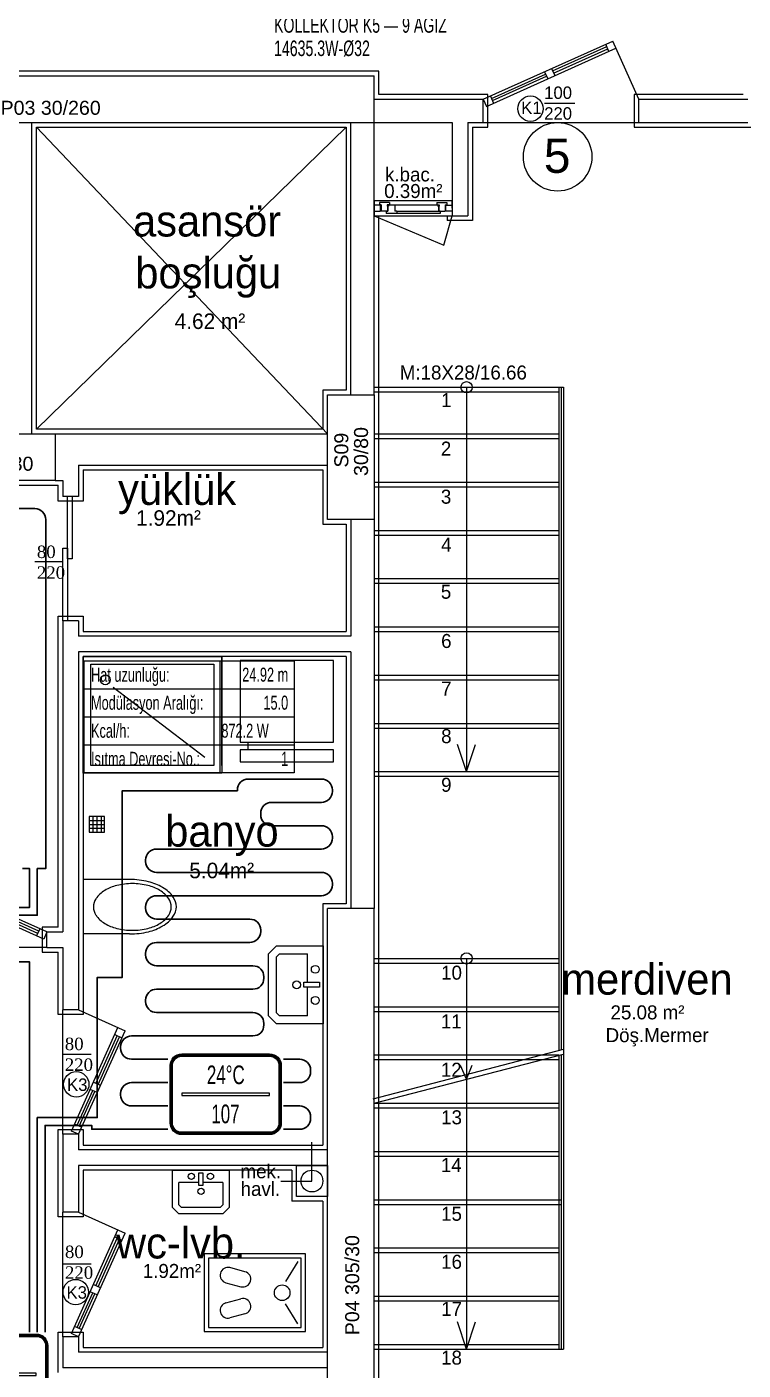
# Model space of a CAD drawing. Header units: centimetres. Extents: x 252602 to 265542, y -444050 to -441150.
# Drawn here: x 255256 to 255716, y -442857 to -441994 of the extents above; entities that cross this region are included whole.
import ezdxf
from ezdxf.enums import TextEntityAlignment as Align

# ---------------------------------------------------------------- set-up
doc = ezdxf.new("R2010")
doc.units = ezdxf.units.CM
for name, color, linetype in [('ROTAS-ISITMA-CAP', 41, 'Continuous'), ('ROTAS-ISITMA-ETIKET', 2, 'Continuous'), ('ROTAS-ISITMA-MAHAL-ETIKET', 2, 'Continuous'), ('ROTAS-MIMARI', 8, 'Continuous'), ('ROTAS-MIMARI-YAZI', 8, 'Continuous')]:
    doc.layers.add(name, color=color, linetype=linetype)
doc.layers.add('ROTAS-ISITMA-PEX', color=1, linetype='Continuous', lineweight=30)
doc.styles.add('arial_1_18', font='arial.ttf', dxfattribs={"height": 0.2})
doc.styles.add('ROTAS-YAZI', font='arial.ttf')

# ---------------------------------------------------------------- blocks, each defined once
blk = doc.blocks.new('ROTAS-YI-MAHAL')
at = {"color": 2, "extrusion": (0, 0, -1)}
for points in [[(35.71, -18.44), (35.71, 18.44, 0.414214), (28.21, 25.94), (-28.21, 25.94, 0.414214), (-35.71, 18.44), (-35.71, -18.44, 0.414214), (-28.21, -25.94), (28.21, -25.94, 0.414214)], [(34.21, -18.44), (34.21, 18.44, 0.414214), (28.21, 24.44), (-28.21, 24.44, 0.414214), (-34.21, 18.44), (-34.21, -18.44, 0.414214), (-28.21, -24.44), (28.21, -24.44, 0.414214)]]:
    blk.add_lwpolyline(points, format="xyb", close=True, dxfattribs=at)
at = {"color": 4, "extrusion": (0, 0, -1)}
for points in [[(35.21, -18.44), (35.21, 18.44, 0.414214), (28.21, 25.44), (-28.21, 25.44, 0.414214), (-35.21, 18.44), (-35.21, -18.44, 0.414214), (-28.21, -25.44), (28.21, -25.44, 0.414214)], [(34.71, -18.44), (34.71, 18.44, 0.414214), (28.21, 24.94), (-28.21, 24.94, 0.414214), (-34.71, 18.44), (-34.71, -18.44, 0.414214), (-28.21, -24.94), (28.21, -24.94, 0.414214)]]:
    blk.add_lwpolyline(points, format="xyb", close=True, dxfattribs=at)
at = {"color": 2, "extrusion": (0, 0, -1)}
blk.add_lwpolyline([(28.21, -0.75), (-28.21, -0.75), (-28.21, 0.75), (28.21, 0.75)], close=True, dxfattribs=at)
at = {"color": 4, "style": 'ROTAS-YAZI', "width": 0.65}
blk.add_attdef('DERECE', (-12.12, 6.47), '', height=12, dxfattribs=at)
at = {"color": 2, "style": 'ROTAS-YAZI', "width": 0.65, "flags": 1}
for tag in ['ALAN', 'MAHAL']:
    blk.add_attdef(tag, (0, 0), '', height=5, dxfattribs=at)
at = {"color": 1, "style": 'ROTAS-YAZI', "width": 0.65}
blk.add_attdef('NO', (-9.26, -18.64), '', height=12, dxfattribs=at)
blk = doc.blocks.new('ROTAS-YI-ETIKET')
at = {"color": 2}
for p, q in [((96.87, 0), (96.87, -80)), ((0, -20), (150, -20)), ((0, -40), (150, -40)), ((0, -60), (150, -60))]:
    blk.add_line(p, q, dxfattribs=at)
at = {"color": 2, "extrusion": (0, 0, -1)}
blk.add_lwpolyline([(-150, 0), (-150, -80), (0, -80), (0, 0)], close=True, dxfattribs=at)
at = {"color": 2, "style": 'ROTAS-YAZI', "width": 0.65}
for s, p in [('Hat uzunluğu:', (5, -10)), ('Modülasyon Aralığı:', (5, -30)), ('Kcal/h:', (5, -50)), ('Isıtma Devresi-No.:', (5, -70))]:
    blk.add_text(s, height=10, dxfattribs=at).set_placement(p, align=Align.MIDDLE_LEFT)
at = {"color": 2, "style": 'ROTAS-YAZI', "width": 0.65, "flags": 1}
for tag in ['ALAN', 'NO', 'DERECE', 'BORU', 'MAHAL']:
    blk.add_attdef(tag, (0, 0), '', height=5, dxfattribs=at)
at = {"color": 2, "style": 'ROTAS-YAZI', "width": 0.65}
for tag, p in [('UZ', (145.7, -14.93)), ('AR', (145.7, -34.94)), ('NO1', (145.7, -75.02))]:
    blk.add_attdef(tag, text='', height=10, dxfattribs=at).set_placement(p, align=Align.RIGHT)
blk.add_attdef('YER', (98.01, -54.93), '', height=10, dxfattribs=at)

msp = doc.modelspace()

# ---------------------------------------------------------------- linework, layer by layer
at = {"layer": 'ROTAS-ISITMA-PEX'}
for points in [[(255203, -442565), (255263, -442565), (255263, -442535), (255268.45, -442535), (255268.45, -442528.75), (255268.45, -442310.75, 0.414214), (255261.45, -442303.75), (254836.5, -442303.75, 0.414214)], [(255263, -442890), (255263, -442695), (255301.5, -442695), (255301.5, -442687.5), (255301.5, -442605), (255317.55, -442605), (255317.55, -442485), (255391.5, -442485), (255391.5, -442484.5, -0.414214), (255398.5, -442477.5), (255445.5, -442477.5, -0.414214), (255452.5, -442484.5), (255452.5, -442485.5, -0.414214), (255445.5, -442492.5), (255413.5, -442492.5, 0.414214), (255406.5, -442499.5), (255406.5, -442500.5, 0.414214), (255413.5, -442507.5), (255445.5, -442507.5, -0.414214), (255452.5, -442514.5), (255452.5, -442515.5, -0.414214), (255445.5, -442522.5), (255339.55, -442522.5, 0.414214), (255332.55, -442529.5), (255332.55, -442530.5, 0.414214), (255339.55, -442537.5), (255445.5, -442537.5, -0.414214), (255452.5, -442544.5), (255452.5, -442545.5, -0.414214), (255445.5, -442552.5), (255339.55, -442552.5, 0.414214), (255332.55, -442559.5), (255332.55, -442560.5, 0.414214), (255339.55, -442567.5), (255399.5, -442567.5, -0.414214), (255406.5, -442574.5), (255406.5, -442575.5, -0.414214), (255399.5, -442582.5), (255339.55, -442582.5, 0.414214), (255332.55, -442589.5), (255332.55, -442590.5, 0.414214), (255339.55, -442597.5), (255401.5, -442597.5, -0.414214), (255408.5, -442604.5), (255408.5, -442605.5, -0.414214), (255401.5, -442612.5), (255339.55, -442612.5, 0.414214), (255332.55, -442619.5), (255332.55, -442620.5, 0.414214), (255339.55, -442627.5), (255401.5, -442627.5, -0.414214), (255408.5, -442634.5), (255408.5, -442635.5, -0.414214), (255401.5, -442642.5), (255323.5, -442642.5, 0.414214), (255316.5, -442649.5), (255316.5, -442650.5, 0.414214), (255323.5, -442657.5), (255431.5, -442657.5, -0.414214), (255438.5, -442664.5), (255438.5, -442665.5, -0.414214), (255431.5, -442672.5), (255323.5, -442672.5, 0.414214), (255316.5, -442679.5), (255316.5, -442680.5, 0.414214), (255323.5, -442687.5), (255431.5, -442687.5, -0.414214), (255438.5, -442694.5), (255438.5, -442695.5, -0.414214), (255431.5, -442702.5), (255316.5, -442702.5), (255298, -442702.5), (255298, -442700), (255268, -442700), (255268, -442885)]]:
    msp.add_lwpolyline(points, format="xyb", dxfattribs=at)
for points in [[(255253.45, -442535), (255258, -442535), (255258, -442560), (255198, -442560)], [(255258, -442895), (255258, -442595), (255203, -442595)]]:
    msp.add_lwpolyline(points, dxfattribs=at)
at = {"layer": 'ROTAS-MIMARI', "ltscale": 0.03}
for p, q in [((255549.41, -442040.76), (255632.61, -442003.38)), ((255630.1, -442009.99), (255628.05, -442005.43)), ((255649.41, -442040.76), (255632.61, -442003.38)), ((255551.46, -442045.32), (255634.66, -442007.94)), ((255593.96, -442022.53), (255628.72, -442006.91)), ((255594.61, -442023.97), (255629.37, -442008.35)), ((255282.41, -442022.76), (255237.41, -442022.76)), ((255446.41, -442022.76), (255282.41, -442022.76)), ((255482.41, -442022.76), (255446.41, -442022.76)), ((255482.41, -442037.76), (255482.41, -442022.76)), ((255588.73, -442023.1), (255590.78, -442027.66)), ((255593.29, -442021.05), (255595.34, -442025.61)), ((255554.64, -442040.2), (255589.4, -442024.58)), ((255555.29, -442041.64), (255590.05, -442026.02)), ((255479.41, -442040.76), (255549.41, -442040.76)), ((255552.41, -442037.76), (255482.41, -442037.76)), ((255549.41, -442055.76), (255549.41, -442040.76)), ((255549.41, -442040.76), (255551.46, -442045.32)), ((255552.41, -442058.76), (255552.41, -442037.76)), ((255553.97, -442038.71), (255556.02, -442043.28)), ((255716.41, -442037.76), (255646.41, -442037.76)), ((255646.41, -442037.76), (255646.41, -442058.76)), ((255649.41, -442040.76), (255719.41, -442040.76)), ((255649.41, -442055.76), (255649.41, -442040.76)), ((255608.15, -442043.56), (255588.82, -442043.56)), ((255259.41, -442255.76), (255259.41, -442055.76)), ((255464.41, -442230.76), (255464.41, -442055.76)), ((255479.41, -442055.76), (255529.41, -442055.76)), ((255479.41, -442230.76), (255479.41, -442055.76)), ((255529.41, -442055.73), (255529.41, -442115.73)), ((255539.41, -442055.76), (255549.41, -442055.76)), ((255539.41, -442055.76), (255539.41, -442115.73)), ((255549.41, -442055.76), (255649.41, -442055.76)), ((255649.41, -442055.76), (255719.41, -442055.76)), ((255262.41, -442252.76), (255262.41, -442058.76)), ((255262.41, -442058.76), (255279.41, -442058.76)), ((255262.41, -442058.76), (255449.41, -442255.76)), ((255262.41, -442252.76), (255461.41, -442058.76)), ((255279.41, -442058.76), (255449.41, -442058.76)), ((255449.41, -442058.76), (255461.41, -442058.76)), ((255461.41, -442058.76), (255461.41, -442227.76)), ((255542.41, -442058.76), (255552.41, -442058.76)), ((255542.41, -442058.76), (255542.41, -442118.73)), ((255646.41, -442058.76), (255721.41, -442058.76)), ((255479.41, -442105.73), (255529.41, -442105.73)), ((255479.41, -442105.73), (255479.41, -442115.73)), ((255483.41, -442108.73), (255479.41, -442108.73)), ((255479.41, -442108.73), (255479.41, -442112.73)), ((255482.71, -442107.13), (255482.71, -442108.53)), ((255489.11, -442107.13), (255482.71, -442107.13)), ((255483.91, -442108.53), (255482.71, -442108.53)), ((255483.41, -442112.73), (255483.41, -442108.73)), ((255483.91, -442108.53), (255483.91, -442112.73)), ((255487.61, -442108.53), (255487.61, -442109.53)), ((255489.11, -442108.53), (255487.61, -442108.53)), ((255487.91, -442109.53), (255487.61, -442109.53)), ((255487.91, -442109.53), (255487.91, -442112.73)), ((255488.21, -442108.53), (255492.61, -442108.53)), ((255488.21, -442108.53), (255488.21, -442109.03)), ((255488.51, -442109.03), (255488.21, -442109.03)), ((255488.51, -442109.53), (255488.21, -442109.53)), ((255488.21, -442109.53), (255488.21, -442112.73)), ((255488.51, -442109.03), (255488.51, -442109.53)), ((255489.11, -442107.13), (255489.11, -442108.53)), ((255492.61, -442108.53), (255492.61, -442112.73)), ((255492.61, -442108.53), (255521.19, -442108.53)), ((255519.69, -442107.13), (255519.69, -442108.53)), ((255519.69, -442107.13), (255526.09, -442107.13)), ((255519.69, -442108.53), (255521.19, -442108.53)), ((255520.29, -442109.03), (255520.59, -442109.03)), ((255520.29, -442109.03), (255520.29, -442109.53)), ((255520.29, -442109.53), (255520.59, -442109.53)), ((255520.59, -442108.53), (255520.59, -442109.03)), ((255520.59, -442109.53), (255520.59, -442112.73)), ((255520.89, -442109.53), (255520.89, -442112.73)), ((255520.89, -442109.53), (255521.19, -442109.53)), ((255521.19, -442108.53), (255521.19, -442109.53)), ((255524.89, -442108.53), (255524.89, -442112.73)), ((255524.89, -442108.53), (255526.09, -442108.53)), ((255525.41, -442108.73), (255529.41, -442108.73)), ((255525.41, -442112.73), (255525.41, -442108.73)), ((255526.09, -442107.13), (255526.09, -442108.53)), ((255529.41, -442108.73), (255529.41, -442105.73)), ((255529.41, -442108.73), (255529.41, -442112.73)), ((255529.41, -442110.73), (255529.41, -442108.73)), ((255529.41, -442108.73), (255529.41, -442115.73)), ((255479.41, -442112.73), (255483.41, -442112.73)), ((255479.41, -442115.73), (255529.41, -442115.73)), ((255479.41, -442115.73), (255524.13, -442134.53)), ((255482.41, -442230.76), (255482.41, -442115.73)), ((255487.91, -442112.73), (255483.91, -442112.73)), ((255487.01, -442112.73), (255488.21, -442112.73)), ((255487.01, -442112.73), (255487.01, -442114.13)), ((255493.81, -442114.13), (255487.01, -442114.13)), ((255493.81, -442112.73), (255492.61, -442112.73)), ((255493.81, -442112.73), (255520.59, -442112.73)), ((255493.81, -442112.73), (255493.81, -442114.13)), ((255521.79, -442114.13), (255493.81, -442114.13)), ((255521.79, -442112.73), (255520.59, -442112.73)), ((255520.89, -442112.73), (255524.89, -442112.73)), ((255521.79, -442112.73), (255521.79, -442114.13)), ((255524.13, -442134.53), (255529.41, -442115.73)), ((255529.41, -442112.73), (255525.41, -442112.73)), ((255526.2, -442115.73), (255526.2, -442118.73)), ((255529.41, -442115.73), (255539.41, -442115.73)), ((255542.41, -442118.73), (255526.2, -442118.73)), ((255461.41, -442227.76), (255446.41, -442227.76)), ((255446.41, -442227.76), (255446.41, -442252.76)), ((255479.41, -442225.76), (255597.91, -442225.76)), ((255479.41, -442228.76), (255597.91, -442228.76)), ((255482.41, -442310.76), (255482.41, -442230.76)), ((255538.66, -442225.76), (255538.66, -442472.76)), ((255597.91, -442225.76), (255597.91, -442651.93)), ((255597.91, -442225.76), (255600.91, -442225.76)), ((255599.41, -442225.76), (255599.41, -442651.54)), ((255600.91, -442225.76), (255600.91, -442654.25)), ((255259.41, -442255.76), (255449.41, -442255.76)), ((255446.41, -442252.76), (255262.41, -442252.76)), ((255479.41, -442255.76), (255597.91, -442255.76)), ((255479.41, -442258.76), (255597.91, -442258.76)), ((255289.41, -442275.76), (255449.41, -442275.76)), ((255289.41, -442275.76), (255289.41, -442295.9)), ((255292.41, -442278.76), (255446.41, -442278.76)), ((255292.41, -442278.76), (255292.41, -442298.9)), ((255446.41, -442278.76), (255446.41, -442313.76)), ((255211.41, -442288.76), (255267.41, -442288.76)), ((255267.41, -442288.76), (255276.41, -442288.76)), ((255274.41, -442285.76), (255279.41, -442285.76)), ((255276.41, -442298.9), (255276.41, -442288.76)), ((255279.41, -442285.76), (255279.41, -442295.9)), ((255479.41, -442286.76), (255597.91, -442286.76)), ((255479.41, -442289.76), (255597.91, -442289.76)), ((255292.41, -442298.9), (255276.41, -442298.9)), ((255289.41, -442295.9), (255279.41, -442295.9)), ((255282.41, -442336.05), (255282.41, -442296.05)), ((255285.41, -442296.05), (255285.41, -442336.05)), ((255446.41, -442313.76), (255461.41, -442313.76)), ((255461.41, -442313.76), (255461.41, -442382.76)), ((255464.41, -442310.76), (255464.41, -442385.76)), ((255479.41, -442310.76), (255479.41, -442560.76)), ((255482.41, -442525.76), (255482.41, -442310.76)), ((255479.41, -442317.76), (255597.91, -442317.76)), ((255479.41, -442320.76), (255597.91, -442320.76)), ((255279.41, -442375.9), (255279.41, -442329.08)), ((255279.41, -442329.08), (255282.41, -442329.08)), ((255282.41, -442329.08), (255282.41, -442375.9)), ((255279.41, -442338.06), (255261.3, -442338.06)), ((255285.41, -442336.05), (255282.41, -442336.05)), ((255479.41, -442348.76), (255597.91, -442348.76)), ((255479.41, -442351.76), (255597.91, -442351.76)), ((255276.41, -442572.76), (255276.41, -442372.9)), ((255276.41, -442372.9), (255292.41, -442372.9)), ((255279.41, -442375.9), (255279.41, -442575.76)), ((255289.41, -442375.9), (255279.41, -442375.9)), ((255282.41, -442375.9), (255279.41, -442375.9)), ((255289.41, -442375.9), (255289.41, -442385.76)), ((255292.41, -442372.9), (255292.41, -442382.76)), ((255464.41, -442385.76), (255289.41, -442385.76)), ((255292.41, -442382.76), (255461.41, -442382.76)), ((255479.41, -442379.76), (255597.91, -442379.76)), ((255479.41, -442382.76), (255597.91, -442382.76)), ((255464.41, -442395.76), (255289.41, -442395.76)), ((255289.41, -442395.76), (255289.41, -442625.76)), ((255461.41, -442398.76), (255292.41, -442398.76)), ((255292.41, -442398.76), (255292.41, -442628.76)), ((255381.41, -442468.76), (255381.41, -442398.76)), ((255461.41, -442398.76), (255461.41, -442557.76)), ((255464.41, -442395.76), (255464.41, -442560.76)), ((255479.41, -442410.76), (255597.91, -442410.76)), ((255479.41, -442413.76), (255597.91, -442413.76)), ((255479.41, -442441.76), (255597.91, -442441.76)), ((255479.41, -442444.76), (255597.91, -442444.76)), ((255538.66, -442472.76), (255532.93, -442455.24)), ((255538.66, -442472.76), (255544.39, -442455.24)), ((255479.41, -442472.76), (255597.91, -442472.76)), ((255479.41, -442475.76), (255597.91, -442475.76)), ((255306.21, -442501.62), (255296.21, -442501.62)), ((255296.21, -442501.62), (255296.21, -442511.62)), ((255296.21, -442504.09), (255306.21, -442504.09)), ((255296.21, -442506.62), (255306.21, -442506.62)), ((255298.68, -442501.62), (255298.68, -442511.62)), ((255301.3, -442501.62), (255301.3, -442511.62)), ((255303.91, -442501.62), (255303.91, -442511.62)), ((255306.21, -442511.62), (255306.21, -442501.62)), ((255296.21, -442509.15), (255306.21, -442509.15)), ((255296.21, -442511.62), (255306.21, -442511.62)), ((255482.41, -442585.76), (255482.41, -442525.76)), ((255267.12, -442580.32), (255192.23, -442546.68)), ((255269.16, -442575.76), (255194.28, -442542.12)), ((255322.29, -442542.02), (255292.36, -442542.02)), ((255292.36, -442542.02), (255292.36, -442577.06)), ((255446.41, -442557.76), (255446.41, -442712.76)), ((255461.41, -442557.76), (255446.41, -442557.76)), ((255263.29, -442576.64), (255232.69, -442562.89)), ((255263.94, -442575.2), (255233.34, -442561.45)), ((255264.6, -442573.71), (255262.55, -442578.28)), ((255276.41, -442572.76), (255266.16, -442572.76)), ((255266.16, -442572.76), (255266.16, -442588.76)), ((255269.16, -442575.76), (255267.12, -442580.32)), ((255269.16, -442575.76), (255279.41, -442575.76)), ((255269.16, -442585.76), (255269.16, -442575.76)), ((255322.29, -442577.02), (255292.4, -442577.02)), ((255269.16, -442585.76), (255179.16, -442585.76)), ((255266.16, -442588.76), (255276.41, -442588.76)), ((255269.16, -442585.76), (255279.41, -442585.76)), ((255276.41, -442628.76), (255276.41, -442588.76)), ((255279.41, -442585.76), (255279.41, -442625.76)), ((255479.41, -442592.76), (255597.91, -442592.76)), ((255482.41, -442810.76), (255482.41, -442585.76)), ((255538.66, -442592.76), (255538.66, -442670.4)), ((255479.41, -442595.76), (255597.91, -442595.76)), ((255289.41, -442625.76), (255279.41, -442625.76)), ((255279.41, -442705.76), (255279.41, -442625.76)), ((255289.41, -442625.76), (255319.32, -442639.2)), ((255479.41, -442623.76), (255597.91, -442623.76)), ((255479.41, -442626.76), (255597.91, -442626.76)), ((255292.41, -442628.76), (255276.41, -442628.76)), ((255284.85, -442703.71), (255314.76, -442637.15)), ((255289.41, -442705.76), (255319.32, -442639.2)), ((255300.6, -442673.05), (255314.35, -442642.45)), ((255302.04, -442673.7), (255315.79, -442643.1)), ((255312.71, -442641.71), (255317.27, -442643.76)), ((255478.66, -442682.86), (255600.91, -442651.15)), ((255297.52, -442654.51), (255279.41, -442654.51)), ((255479.41, -442685.76), (255600.91, -442654.25)), ((255479.41, -442654.76), (255597.91, -442654.76)), ((255479.41, -442657.76), (255597.91, -442657.76)), ((255538.66, -442670.4), (255534.8, -442661.49)), ((255538.66, -442670.4), (255542.31, -442661.43)), ((255597.91, -442654.76), (255597.91, -442843.76)), ((255599.41, -442654.64), (255599.41, -442843.76)), ((255600.91, -442654.25), (255600.91, -442843.76)), ((255538.66, -442670.4), (255538.66, -442843.76)), ((255288.54, -442699.89), (255298.55, -442677.61)), ((255289.98, -442700.54), (255299.99, -442678.26)), ((255301.47, -442678.92), (255296.91, -442676.87)), ((255303.52, -442674.36), (255298.96, -442672.31)), ((255479.41, -442685.76), (255597.91, -442685.76)), ((255479.41, -442688.76), (255597.91, -442688.76)), ((255276.41, -442758.76), (255276.41, -442702.76)), ((255276.41, -442702.76), (255292.41, -442702.76)), ((255289.41, -442705.76), (255284.85, -442703.71)), ((255291.46, -442701.2), (255286.9, -442699.15)), ((255292.41, -442702.76), (255292.41, -442712.76)), ((255279.41, -442705.76), (255279.41, -442755.76)), ((255289.41, -442705.76), (255279.41, -442705.76)), ((255289.41, -442705.76), (255289.41, -442715.76)), ((255292.41, -442712.76), (255446.41, -442712.76)), ((255439.41, -442735.76), (255439.41, -442710.76)), ((255449.41, -442715.76), (255289.41, -442715.76)), ((255479.41, -442716.76), (255597.91, -442716.76)), ((255479.41, -442719.76), (255597.91, -442719.76)), ((255449.41, -442725.76), (255289.41, -442725.76)), ((255289.41, -442725.76), (255289.41, -442755.76)), ((255426.41, -442728.76), (255292.41, -442728.76)), ((255292.41, -442728.76), (255292.41, -442758.76)), ((255349.92, -442728.76), (255386.19, -442728.76)), ((255349.92, -442752.76), (255349.92, -442728.76)), ((255366.72, -442738.59), (255366.72, -442730.59)), ((255366.72, -442730.59), (255369.39, -442730.59)), ((255369.39, -442730.59), (255369.39, -442738.59)), ((255386.19, -442728.76), (255386.19, -442752.76)), ((255426.41, -442728.76), (255426.41, -442748.76)), ((255429.41, -442725.76), (255449.41, -442725.76)), ((255429.41, -442745.76), (255429.41, -442725.76)), ((255449.41, -442725.76), (255449.41, -442745.76)), ((255366.72, -442736.76), (255353.92, -442736.76)), ((255353.92, -442751.11), (255353.92, -442736.76)), ((255369.39, -442738.59), (255366.72, -442738.59)), ((255382.19, -442736.76), (255369.39, -442736.76)), ((255382.19, -442736.76), (255382.19, -442751.11)), ((255419.41, -442735.76), (255439.41, -442735.76)), ((255449.41, -442745.76), (255429.41, -442745.76)), ((255479.41, -442747.76), (255599.41, -442747.76)), ((255289.41, -442755.76), (255279.41, -442755.76)), ((255279.41, -442835.76), (255279.41, -442755.76)), ((255289.41, -442755.76), (255319.32, -442769.2)), ((255353.92, -442756.76), (255349.92, -442752.76)), ((255355.58, -442752.76), (255353.92, -442751.11)), ((255382.19, -442756.76), (255353.92, -442756.76)), ((255380.53, -442752.76), (255355.58, -442752.76)), ((255382.19, -442751.11), (255380.53, -442752.76)), ((255386.19, -442752.76), (255382.19, -442756.76)), ((255446.41, -442748.76), (255426.41, -442748.76)), ((255446.41, -442748.76), (255446.41, -442787.76)), ((255479.41, -442750.76), (255599.41, -442750.76)), ((255292.41, -442758.76), (255276.41, -442758.76)), ((255284.85, -442833.71), (255314.76, -442767.15)), ((255289.41, -442835.76), (255319.32, -442769.2)), ((255300.6, -442803.05), (255314.35, -442772.45)), ((255302.04, -442803.7), (255315.79, -442773.1)), ((255312.71, -442771.71), (255317.27, -442773.76)), ((255370.26, -442782.54), (255370.26, -442832.54)), ((255435.26, -442782.54), (255370.26, -442782.54)), ((255435.26, -442832.54), (255435.26, -442782.54)), ((255479.41, -442778.76), (255597.91, -442778.76)), ((255479.41, -442781.76), (255597.91, -442781.76)), ((255297.54, -442789.14), (255279.43, -442789.14)), ((255373.04, -442785.32), (255373.04, -442829.76)), ((255432.48, -442785.32), (255373.04, -442785.32)), ((255396.38, -442794.01), (255386.72, -442791.42)), ((255430.26, -442787.54), (255422.49, -442800.29)), ((255432.48, -442829.76), (255432.48, -442785.32)), ((255446.41, -442787.76), (255446.41, -442842.74)), ((255288.54, -442829.89), (255298.55, -442807.61)), ((255289.98, -442830.54), (255299.99, -442808.26)), ((255301.47, -442808.92), (255296.91, -442806.87)), ((255303.52, -442804.36), (255298.96, -442802.31)), ((255384.14, -442801.08), (255393.8, -442803.66)), ((255384.14, -442814.01), (255393.8, -442811.42)), ((255430.26, -442827.54), (255422.49, -442814.72)), ((255479.41, -442809.76), (255597.91, -442809.76)), ((255479.41, -442812.76), (255597.91, -442812.76)), ((255482.41, -442865.76), (255482.41, -442810.76)), ((255396.38, -442821.08), (255386.72, -442823.66)), ((255538.66, -442843.76), (255532.93, -442826.24)), ((255538.66, -442843.76), (255544.39, -442826.24)), ((255276.41, -442858.76), (255276.41, -442832.76)), ((255276.41, -442832.76), (255292.41, -442832.76)), ((255289.41, -442835.76), (255284.85, -442833.71)), ((255291.46, -442831.2), (255286.9, -442829.15)), ((255292.41, -442832.76), (255292.41, -442842.76)), ((255370.26, -442832.54), (255435.26, -442832.54)), ((255373.04, -442829.76), (255432.48, -442829.76)), ((255279.41, -442835.76), (255279.41, -442855.76)), ((255289.41, -442835.76), (255279.41, -442835.76)), ((255289.41, -442835.76), (255289.41, -442845.76)), ((255292.41, -442842.74), (255446.41, -442842.74)), ((255479.41, -442840.76), (255597.91, -442840.76)), ((255449.41, -442845.74), (255289.41, -442845.74)), ((255479.41, -442843.76), (255599.41, -442843.76)), ((255597.91, -442843.76), (255600.91, -442843.76)), ((255449.41, -442855.74), (255279.41, -442855.74))]:
    msp.add_line(p, q, dxfattribs=at)
for points in [[(255219.41, -442025.76), (255479.41, -442025.76)], [(255479.41, -442055.76), (255479.41, -442025.76)], [(255219.41, -442055.76), (255479.41, -442055.76)], [(255449.41, -442310.76), (255449.41, -442230.76)], [(255449.41, -442230.76), (255479.41, -442230.76)], [(255479.41, -442230.76), (255479.41, -442310.76)], [(255214.41, -442255.76), (255274.41, -442255.76)], [(255274.41, -442255.76), (255274.41, -442285.76)], [(255274.41, -442285.76), (255214.41, -442285.76)], [(255479.41, -442310.76), (255449.41, -442310.76)], [(255453.25, -442401.39), (255393.25, -442401.39), (255393.25, -442453.74), (255453.25, -442453.74), (255453.25, -442401.39)], [(255370.68, -442463.76), (255311.68, -442418.76)], [(255398.25, -442453.74), (255398.25, -442458.74)], [(255453.25, -442458.74), (255393.25, -442458.74), (255393.25, -442466.39), (255453.25, -442466.39), (255453.25, -442458.74)], [(255479.41, -442560.76), (255449.41, -442560.76)], [(255449.41, -442865.76), (255449.41, -442560.76)], [(255479.41, -442865.76), (255479.41, -442560.76)], [(255436.51, -442629.73), (255418.58, -442629.73), (255416.51, -442627.65), (255416.51, -442591.8), (255418.58, -442589.73), (255436.51, -442589.73)], [(255436.51, -442607.92), (255436.51, -442589.73)], [(255436.51, -442629.73), (255436.51, -442611.27)]]:
    msp.add_lwpolyline(points, dxfattribs=at)
for points in [[(255292.41, -442398.76), (255381.41, -442398.76), (255381.41, -442473.76), (255292.41, -442473.76)], [(255297.41, -442403.76), (255376.41, -442403.76), (255376.41, -442468.76), (255297.41, -442468.76)], [(255446.51, -442584.73), (255446.51, -442634.73), (255416.51, -442634.73), (255411.51, -442629.73), (255411.51, -442589.73), (255416.51, -442584.73)], [(255444.22, -442611.27), (255434.22, -442611.27), (255434.22, -442607.92), (255444.22, -442607.92)]]:
    msp.add_lwpolyline(points, close=True, dxfattribs=at)
for centre, radius in [((255579.74, -442046.82), 8.14), ((255597.15, -442077.76), 22), ((255538.66, -442225.76), 3.6), ((255306.68, -442413.76), 3.16), ((255538.66, -442592.76), 3.6), ((255441.51, -442599.73), 2.52), ((255429.55, -442609.73), 2.52), ((255441.51, -442619.73), 2.52), ((255288.01, -442673.64), 8.14), ((255361.92, -442732.76), 2.02), ((255374.19, -442732.76), 2.02), ((255439.41, -442735.76), 7), ((255368.16, -442742.33), 2.02), ((255287.67, -442807.1), 8.14), ((255420.26, -442807.54), 5)]:
    msp.add_circle(centre, radius, dxfattribs=at)
for centre, radius, start, end in [((255315.84, -442564.86), 18.4, 120.96376, 145.38051), ((255320.79, -442573.12), 28.03, 103.95685, 120.96376), ((255324.05, -442586.21), 41.53, 90, 103.95685), ((255322.29, -442593.28), 51.26, 76.41629, 90), ((255324.05, -442586.21), 41.53, 76.04315, 90), ((255327.3, -442573.12), 28.03, 59.03624, 76.04315), ((255326.32, -442576.61), 34.11, 59.74356, 76.41629), ((255332.26, -442564.86), 18.4, 34.61949, 59.03624), ((255332.45, -442566.1), 21.94, 35.37781, 59.74356), ((255308.34, -442559.69), 9.3, 145.38051, 180), ((255339.75, -442559.69), 9.3, 360, 34.61949), ((255341.71, -442559.52), 10.58, 0, 35.37781), ((255308.34, -442559.69), 9.3, 180, 214.61949), ((255315.84, -442554.51), 18.4, 214.61949, 239.03624), ((255332.26, -442554.51), 18.4, 300.96376, 325.38051), ((255332.45, -442552.95), 21.94, 300.25644, 324.62219), ((255339.75, -442559.69), 9.3, 325.38051, 360), ((255341.71, -442559.52), 10.58, 324.62219, 360), ((255320.79, -442546.25), 28.03, 239.03624, 256.04315), ((255324.05, -442533.16), 41.53, 256.04315, 270), ((255322.29, -442525.76), 51.26, 270, 283.58371), ((255324.05, -442533.16), 41.53, 270, 283.95685), ((255327.3, -442546.25), 28.03, 283.95685, 300.96376), ((255326.32, -442542.44), 34.11, 283.58371, 300.25644), ((255385.43, -442796.25), 5, 75, 165), ((255385.43, -442796.25), 5, 165, 255), ((255395.09, -442798.83), 5, 255, 75), ((255385.43, -442818.83), 5, 105, 195), ((255395.09, -442816.25), 5, 285, 105), ((255385.43, -442818.83), 5, 195, 285)]:
    msp.add_arc(centre, radius, start, end, dxfattribs=at)

# ---------------------------------------------------------------- block references
at = {"layer": 'ROTAS-ISITMA-ETIKET', "xscale": 0.9, "yscale": 0.9}
msp.add_blockref('ROTAS-YI-ETIKET', (255293, -442401.5), dxfattribs=at).add_auto_attribs({'UZ': '24.92 m', 'AR': '15.0', 'NO1': '1', 'YER': '872.2 W'})

# ---------------------------------------------------------------- texts
at = {"layer": 'ROTAS-ISITMA-CAP', "color": 41, "style": 'ROTAS-YAZI', "width": 0.65}
for s, p in [('KOLLEKTÖR K5 — 9 AĞIZ', (255415.03, -441998.03)), ('14635.3W-%%C32', (255415.03, -442013.03))]:
    msp.add_text(s, height=10, dxfattribs=at).set_placement(p)
at = {"layer": 'ROTAS-MIMARI-YAZI', "ltscale": 0.03, "style": 'arial_1_18'}
for s, height, p in [('P03 30/260', 9, (255239.41, -442050.76)), ('5', 22, (255588.31, -442088.05)), ('60/30', 9, (255229.04, -442279.42))]:
    msp.add_text(s, height=height, dxfattribs=at).set_placement(p)
at = {"layer": 'ROTAS-MIMARI-YAZI', "ltscale": 0.03}
for s, p in [('M:18X28/16.66', (255495.78, -442220.82)), ('1', (255522.34, -442238.56)), ('2', (255522.18, -442269.72)), ('3', (255522.18, -442300.61)), ('4', (255522.34, -442331.48)), ('5', (255522.18, -442361.67)), ('6', (255522.34, -442393.3)), ('7', (255522.34, -442423.92)), ('8', (255522.36, -442454.45)), ('9', (255522.34, -442485.69)), ('10', (255522.34, -442606.4)), ('11', (255522.18, -442637.72)), ('12', (255522.18, -442668.77)), ('13', (255522.34, -442699.33)), ('14', (255522.18, -442730.01)), ('mek.', (255393.51, -442734.01)), ('havl.', (255393.54, -442745.32)), ('15', (255522.34, -442761.3)), ('16', (255522.34, -442792.13)), ('17', (255522.36, -442822.42)), ('18', (255522.34, -442853.72))]:
    msp.add_text(s, height=9, dxfattribs=at).set_placement(p)
at = {"layer": 'ROTAS-MIMARI-YAZI', "ltscale": 0.03, "style": 'arial_1_18'}
for s, p in [('S09', (255462.75, -442277.4)), ('30/80', (255475.4, -442282.81)), ('P04 305/30', (255469.73, -442834.83))]:
    msp.add_text(s, height=9, rotation=90, dxfattribs=at).set_placement(p)
at = {"layer": 'ROTAS-MIMARI-YAZI', "ltscale": 0.03}
for s, insert, char_height, width, attachment_point in [('100\\P220', (255606.41, -442032.57), 8, 23.5115, 3), ('K1', (255573.79, -442050.22), 8, 23.8917, 7), ('k.bac.', (255486.3, -442084.57), 9, 163.303, 1), ('0.39m²', (255485.78, -442095.22), 9, 161.3847, 1), ('{\\fTimes New Roman|b0|i0|c162|p18;80\\P220}', (255262.72, -442348.97), 8, 23.5115, 7), ('Döş.Mermer\\P  \\P  ', (255628, -442637.54), 9, 163.303, 1)]:
    msp.add_mtext(s, dxfattribs=dict(at, insert=insert, char_height=char_height, width=width, attachment_point=attachment_point))
for s, width, insert, char_height, attachment_point in [('asansör \\Pboşluğu', 237.6489, (255419.61, -442108.94), 20, 3), ('4.62 m²', 64.7169, (255396.56, -442178.37), 10, 3), ('yüklük', 237.6489, (255390.67, -442281.37), 20, 3), ('1.92m²', 64.7169, (255368.04, -442304.81), 10, 3), ('banyo', 237.6489, (255418, -442500.92), 20, 3), ('5.04m²', 64.7169, (255402.22, -442531.25), 10, 3), ('merdiven', 237.6489, (255709.54, -442596.02), 20, 3), ('25.08 m²', 213.6032, (255631.15, -442622.9), 9, 1), ('wc-lvb.', 237.6489, (255396.77, -442765.52), 20, 3), ('1.92m²', 64.7169, (255330.72, -442789.04), 9, 1)]:
    msp.add_mtext_dynamic_manual_height_columns(s, width=width, gutter_width=45, heights=[0], dxfattribs=dict(at, insert=insert, char_height=char_height, attachment_point=attachment_point))
at = {"layer": 'ROTAS-MIMARI-YAZI', "ltscale": 0.03, "char_height": 8, "attachment_point": 1, "rotation": 0}
for s, insert, width in [('{\\fTimes New Roman|b0|i0|c162|p18;80\\P220}', (255280.65, -442643.67), 23.5115), ('K3', (255282.12, -442669.88), 23.8917), ('{\\fTimes New Roman|b0|i0|c162|p18;80\\P220}', (255280.75, -442777.26), 23.5115), ('K3', (255281.78, -442803.35), 23.8917)]:
    msp.add_mtext(s, dxfattribs=dict(at, insert=insert, width=width))

# ---------------------------------------------------------------- next in the draw order: wipeouts: each hides what was drawn before it
for points in [[(255347, -442707), (255421, -442707), (255421, -442653), (255347, -442653)], [(255197.07, -442887), (255271.07, -442887), (255271.07, -442833), (255197.07, -442833)]]:
    msp.add_wipeout(points)

# ---------------------------------------------------------------- next in the draw order: block references
at = {"layer": 'ROTAS-ISITMA-MAHAL-ETIKET'}
for p, values in [((255384, -442680), {'DERECE': '24%%DC', 'NO': '107'}), ((255234.07, -442860), {'DERECE': '15%%DC', 'NO': '106'})]:
    msp.add_blockref('ROTAS-YI-MAHAL', p, dxfattribs=at).add_auto_attribs(values)

doc.saveas('drawing.dxf')
